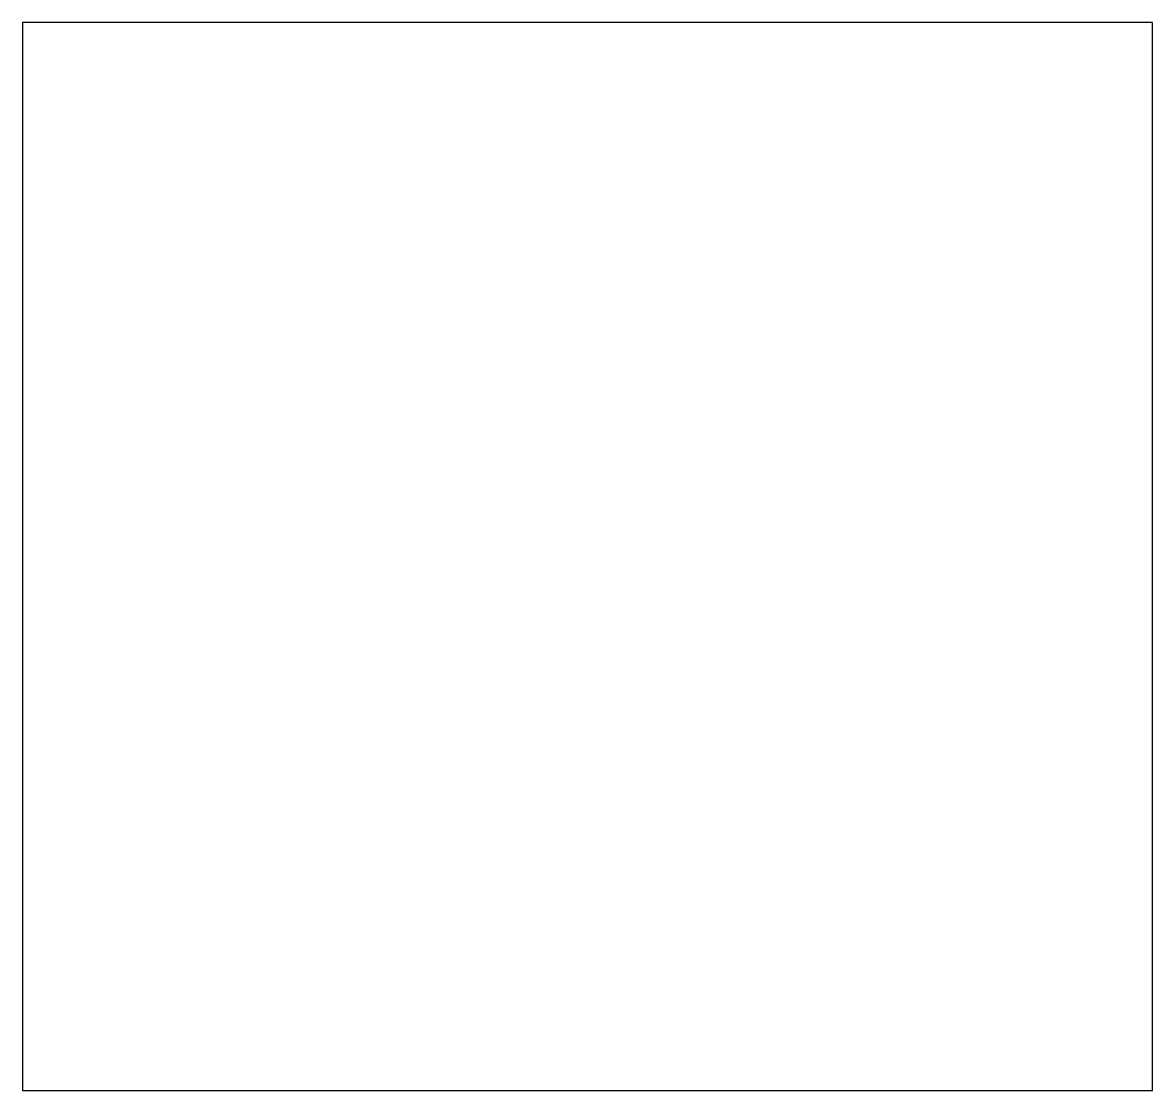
# Model space of a CAD drawing. Extents: x 269.87 to 278.97, y 264.71 to 273.31.
import ezdxf

# ---------------------------------------------------------------- set-up
doc = ezdxf.new("R2010")
doc.units = 0
doc.layers.add('ANA', color=220, linetype='CONTINUOUS')

msp = doc.modelspace()

# ---------------------------------------------------------------- linework, layer by layer
at = {"layer": 'ANA'}
msp.add_lwpolyline([(269.8655, 273.3062), (269.8655, 264.7062), (278.9655, 264.7062), (278.9655, 273.3062)], close=True, dxfattribs=at)

doc.saveas('drawing.dxf')
